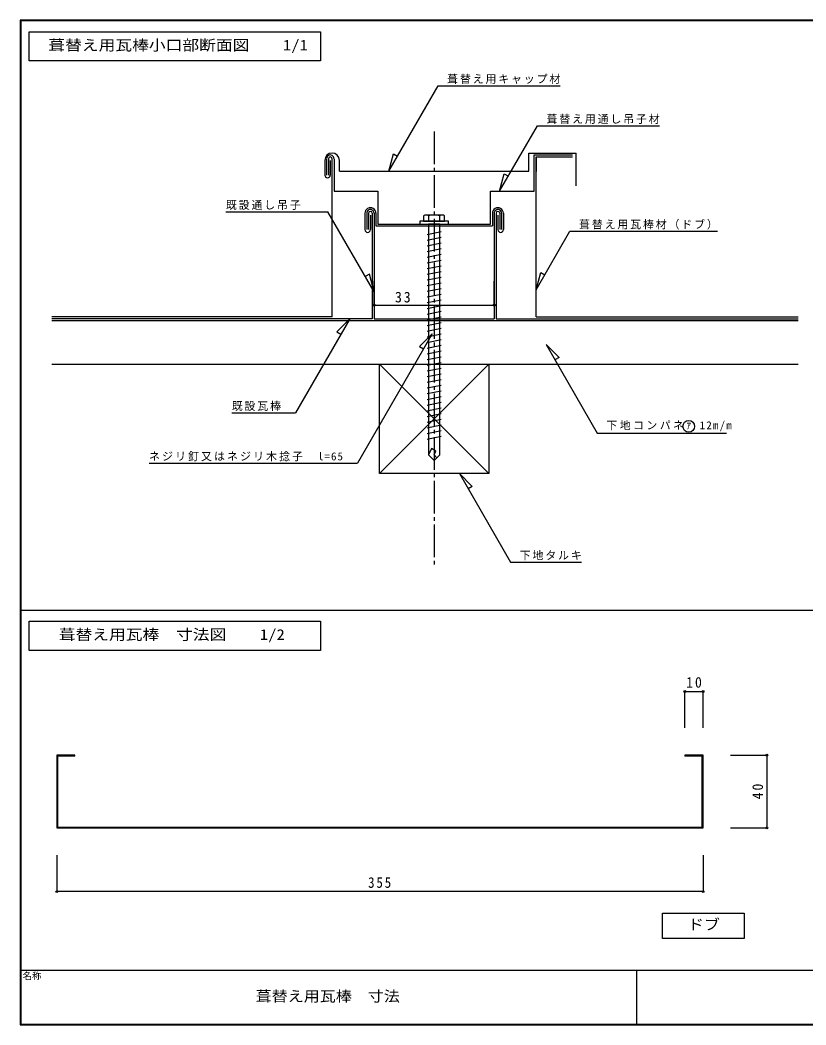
# Model space of a CAD drawing. Units: millimetres, scale not verified, with parts at other scales. Extents: x -388 to 391, y -276 to 276.
# Drawn here: x -388 to 44, y -276 to 276 of the extents above; entities that cross this region are included whole.
import ezdxf
from ezdxf.enums import TextEntityAlignment as Align

# ---------------------------------------------------------------- set-up
doc = ezdxf.new("R2010")
doc.units = ezdxf.units.MM
doc.header["$LTSCALE"] = 2
doc.header["$PDMODE"] = 32
doc.header["$PDSIZE"] = 1
doc.linetypes.add('CHAIN2', pattern=[12, 9, -1, 1, -1])
for name, color, linetype in [('0-0', 7, 'Continuous'), ('0-8', 7, 'Continuous'), ('0-9', 7, 'Continuous'), ('1-0', 7, 'Continuous'), ('1-1', 7, 'Continuous'), ('1-2', 7, 'Continuous'), ('1-3', 7, 'Continuous'), ('1-4', 7, 'Continuous'), ('1-5', 7, 'Continuous'), ('1-6', 7, 'Continuous'), ('1-7', 7, 'Continuous'), ('1-9_文字', 7, 'Continuous'), ('1-C', 7, 'Continuous'), ('1-D', 7, 'CHAIN2'), ('1-E', 7, 'Continuous'), ('1-F', 7, 'Continuous'), ('8-0', 7, 'Continuous'), ('8-C', 7, 'Continuous')]:
    doc.layers.add(name, color=color, linetype=linetype)
doc.styles.add('ＭＳ ゴシック', font='')
doc.styles.get('ＭＳ ゴシック').set_extended_font_data('MS Gothic')

msp = doc.modelspace()

# ---------------------------------------------------------------- linework, layer by layer
at = {"layer": '0-0'}
for p, q in [((-357.957, -128.158), (-357.957, -127.658)), ((-22.958, -127.658), (-22.958, -128.158)), ((-13.458, -128.158), (-22.958, -128.158)), ((-13.458, -167.158), (-13.458, -128.158))]:
    msp.add_line(p, q, dxfattribs=at)
for points in [[(-357.957, -127.658), (-367.957, -127.658), (-367.957, -167.658), (-12.958, -167.658), (-12.958, -127.658), (-22.958, -127.658)], [(-357.957, -128.158), (-367.457, -128.158), (-367.457, -167.158), (-13.458, -167.158)]]:
    msp.add_lwpolyline(points, dxfattribs=at)
at = {"layer": '0-8'}
for p, q in [((-22.958, -92.658), (-12.958, -92.658)), ((-22.958, -112.658), (-22.958, -92.658)), ((-12.958, -112.658), (-12.958, -92.658)), ((2.042, -127.658), (22.042, -127.658)), ((22.042, -127.658), (22.042, -167.658)), ((2.042, -167.658), (22.042, -167.658)), ((-367.957, -182.658), (-367.957, -202.658)), ((-12.958, -182.658), (-12.958, -202.658)), ((-12.958, -202.658), (-367.957, -202.658))]:
    msp.add_line(p, q, dxfattribs=at)
for p in [(-22.958, -92.658), (-12.958, -92.658), (22.042, -127.658), (22.042, -167.658), (-367.957, -202.658), (-12.958, -202.658)]:
    msp.add_point(p, dxfattribs=at)
at = {"layer": '0-9'}
msp.add_lwpolyline([(-35.301, -228.413), (-35.301, -214.413), (9.699, -214.413), (9.699, -228.413)], close=True, dxfattribs=at)
at = {"layer": '1-0'}
for p, q in [((-370.652, 111.12), (39.348, 111.12)), ((-370.652, 87.12), (39.348, 87.12))]:
    msp.add_line(p, q, dxfattribs=at)
at = {"layer": '1-1'}
for p, q in [((-193.652, 119.597), (-193.652, 132.896)), ((-127.652, 119.597), (-127.652, 132.896)), ((-193.652, 119.597), (-127.652, 119.597)), ((-190.652, 87.12), (-130.652, 27.12)), ((-190.652, 27.12), (-130.652, 87.12))]:
    msp.add_line(p, q, dxfattribs=at)
msp.add_lwpolyline([(-190.652, 27.12), (-190.652, 87.12), (-130.652, 87.12), (-130.652, 27.12)], close=True, dxfattribs=at)
for p in [(-193.652, 119.597), (-127.652, 119.597)]:
    msp.add_point(p, dxfattribs=at)
at = {"layer": '1-2'}
for p, q in [((-196.652, 170.12), (-196.652, 161.12)), ((-194.652, 170.12), (-194.652, 112.12)), ((-126.652, 170.12), (-126.652, 112.12)), ((-124.652, 170.12), (-124.652, 161.12)), ((-194.652, 112.12), (-370.652, 112.12)), ((-126.652, 112.12), (39.348, 112.12))]:
    msp.add_line(p, q, dxfattribs=at)
for centre in [(-195.652, 170.12), (-125.652, 170.12)]:
    msp.add_arc(centre, 1, 0, 180, dxfattribs=at)
at = {"layer": '1-3'}
for p, q in [((-197.652, 170.12), (-197.652, 161.12)), ((-193.652, 170.12), (-193.652, 112.12)), ((-127.652, 170.12), (-127.652, 112.12)), ((-123.652, 170.12), (-123.652, 161.12)), ((-193.652, 112.12), (-127.652, 112.12))]:
    msp.add_line(p, q, dxfattribs=at)
for centre, start, end in [((-195.652, 170.182), 358.21001, 181.79002), ((-125.652, 170.182), 358.20996, 181.78999)]:
    msp.add_arc(centre, 2.001, start, end, dxfattribs=at)
at = {"layer": '1-4'}
for p, q in [((-198.652, 170.089), (-198.652, 161.12)), ((-195.652, 169.069), (-195.652, 161.12)), ((-128.652, 170.12), (-128.652, 163.183)), ((-125.652, 169.069), (-125.652, 161.12)), ((-122.652, 170.089), (-122.652, 161.12))]:
    msp.add_line(p, q, dxfattribs=at)
msp.add_lwpolyline([(-192.652, 170.12), (-192.652, 163.183), (-128.652, 163.183)], dxfattribs=at)
for centre, radius, start, end in [((-195.652, 170.182), 3.001, 358.21001, 181.79002), ((-125.652, 170.182), 3.001, 358.20996, 181.78999), ((-197.152, 161.12), 1.5, 180, 0), ((-124.152, 161.12), 1.5, 180, 0)]:
    msp.add_arc(centre, radius, start, end, dxfattribs=at)
at = {"layer": '1-5'}
for p, q in [((-219.719, 200.121), (-219.719, 191.121)), ((-215.652, 200.121), (-215.652, 182.183)), ((-105.652, 202.184), (-84.652, 202.184))]:
    msp.add_line(p, q, dxfattribs=at)
msp.add_lwpolyline([(-215.652, 182.183), (-191.652, 182.183), (-191.652, 164.183), (-129.652, 164.183), (-129.652, 182.183), (-105.652, 182.183), (-105.652, 202.184)], dxfattribs=at)
msp.add_arc((-217.719, 200.184), 2.001, 358.21001, 181.79002, dxfattribs=at)
at = {"layer": '1-6'}
for p, q in [((-218.719, 200.121), (-218.719, 191.121)), ((-216.652, 113.12), (-216.652, 200.121)), ((-216.652, 113.12), (-370.652, 113.12))]:
    msp.add_line(p, q, dxfattribs=at)
msp.add_arc((-217.719, 200.121), 1, 0, 180, dxfattribs=at)
at = {"layer": '1-7'}
for p, q in [((-220.718, 199.183), (-220.718, 191.121)), ((-217.719, 199.07), (-217.719, 191.121)), ((-212.652, 193.183), (-212.652, 199.183)), ((-108.652, 203.183), (-82.652, 203.183)), ((-82.652, 185.183), (-82.652, 203.183))]:
    msp.add_line(p, q, dxfattribs=at)
msp.add_lwpolyline([(-212.652, 193.183), (-108.652, 193.183), (-108.652, 203.183)], dxfattribs=at)
for centre, radius, start, end in [((-216.685, 199.15), 4.033, 0.46823, 179.53175), ((-219.219, 191.121), 1.5, 180, 0)]:
    msp.add_arc(centre, radius, start, end, dxfattribs=at)
at = {"layer": '1-9_文字'}
for p, q in [((-185.635, 193.183), (-158.512, 240.161)), ((-158.512, 240.161), (-91.512, 240.161)), ((-124.715, 182.183), (-103.929, 218.186)), ((-103.929, 218.186), (-36.929, 218.186)), ((-275.05, 170.967), (-219.05, 170.967)), ((-193.652, 126.976), (-219.05, 170.967)), ((-104.652, 127.976), (-86.045, 160.206)), ((-86.045, 160.206), (-5.045, 160.206)), ((-207.038, 112.12), (-236.848, 60.486)), ((-161.712, 103.902), (-202.744, 32.832)), ((-99.143, 98.022), (-71.035, 49.337)), ((-271.848, 60.486), (-236.848, 60.486)), ((-71.035, 49.337), (-0.035, 49.337)), ((-317.244, 32.832), (-202.744, 32.832)), ((-146.766, 27.12), (-118.658, -21.565)), ((-118.658, -21.565), (-79.658, -21.565))]:
    msp.add_line(p, q, dxfattribs=at)
for points in [[(-185.635, 193.183), (-183.046, 202.843), (-180.805, 201.549)], [(-124.715, 182.183), (-122.127, 191.843), (-119.886, 190.549)], [(-193.652, 126.976), (-196.241, 136.636), (-198.482, 135.341)], [(-104.652, 127.976), (-102.064, 137.636), (-99.823, 136.341)], [(-207.038, 112.12), (-214.109, 105.049), (-211.867, 103.755)], [(-161.712, 103.902), (-168.783, 96.831), (-166.541, 95.537)], [(-99.143, 98.022), (-92.072, 90.951), (-94.314, 89.657)], [(-146.766, 27.12), (-139.695, 20.049), (-141.937, 18.755)]]:
    msp.add_lwpolyline(points, dxfattribs=at)
msp.add_circle((-20.789, 53.031), 3.21, dxfattribs=at)
at = {"layer": '1-C'}
for points in [[(-383.048, 253.826), (-383.048, 269.826), (-223.048, 269.826), (-223.048, 253.826)], [(-383.048, -70.111), (-383.048, -54.111), (-223.048, -54.111), (-223.048, -70.111)]]:
    msp.add_lwpolyline(points, close=True, dxfattribs=at)
at = {"layer": '1-D'}
msp.add_line((-160.652, 215.079), (-160.652, -22.993), dxfattribs=at)
at = {"layer": '1-E'}
for p, q in [((-166.428, 168.732), (-166.427, 165.743)), ((-163.68, 168.732), (-163.68, 165.744)), ((-157.625, 168.732), (-157.625, 165.747)), ((-157.527, 164.185), (-163.777, 164.182)), ((-157.59, 37.31), (-157.59, 164.185)), ((-164.556, 158.495), (-156.744, 160.061)), ((-164.554, 155.37), (-156.743, 156.937)), ((-164.553, 152.245), (-156.741, 153.811)), ((-164.55, 149.12), (-156.739, 150.686)), ((-164.549, 145.995), (-156.737, 147.561)), ((-164.548, 142.87), (-156.736, 144.436)), ((-164.546, 139.745), (-156.734, 141.311)), ((-164.545, 136.62), (-156.733, 138.186)), ((-164.543, 133.495), (-156.731, 135.061)), ((-164.542, 130.37), (-156.73, 131.936)), ((-164.54, 127.245), (-156.728, 128.811)), ((-164.538, 124.12), (-156.726, 125.686)), ((-164.536, 120.995), (-156.724, 122.561)), ((-164.536, 117.87), (-156.724, 119.436)), ((-164.536, 114.745), (-156.724, 116.311)), ((-164.536, 111.62), (-156.724, 113.186)), ((-164.536, 108.495), (-156.724, 110.061)), ((-164.536, 105.369), (-156.724, 106.936)), ((-164.536, 102.244), (-156.724, 103.81)), ((-164.536, 99.119), (-156.724, 100.685)), ((-164.536, 95.994), (-156.724, 97.56)), ((-164.536, 92.869), (-156.724, 94.435)), ((-164.536, 89.744), (-156.724, 91.31)), ((-164.536, 86.619), (-156.724, 88.185)), ((-164.536, 83.494), (-156.724, 85.06)), ((-164.536, 80.369), (-156.724, 81.935)), ((-164.536, 77.244), (-156.724, 78.81)), ((-164.536, 74.119), (-156.724, 75.685)), ((-164.536, 70.993), (-156.724, 72.56)), ((-164.536, 67.868), (-156.724, 69.434)), ((-164.536, 64.743), (-156.724, 66.309)), ((-164.536, 61.618), (-156.724, 63.184)), ((-164.536, 58.493), (-156.724, 60.059)), ((-164.536, 55.368), (-156.724, 56.934)), ((-164.536, 52.243), (-156.724, 53.809)), ((-164.536, 49.118), (-156.724, 50.684)), ((-164.536, 45.993), (-156.724, 47.559))]:
    msp.add_line(p, q, dxfattribs=at)
msp.add_lwpolyline([(-168.465, 164.179), (-152.84, 164.187), (-152.841, 165.75), (-168.466, 165.742)], close=True, dxfattribs=at)
for points in [[(-166.427, 165.743), (-154.88, 165.749), (-154.881, 168.734)], [(-156.205, 169.105), (-157.53, 169.104), (-163.78, 169.101), (-165.137, 169.1)], [(-163.841, 164.182), (-163.84, 37.307), (-160.714, 34.183), (-157.59, 37.31)], [(-159.152, 35.747), (-160.715, 37.308), (-159.664, 39.444), (-162.047, 40.8), (-163.84, 37.307)]]:
    msp.add_lwpolyline(points, dxfattribs=at)
for centre, radius, start, end in [((-165.054, 166.352), 2.748, 60.00011, 120.00011), ((-160.652, 156.564), 12.538, 76.02705, 103.97284), ((-156.251, 166.352), 2.748, 59.99944, 119.99944)]:
    msp.add_arc(centre, radius, start, end, dxfattribs=at)
at = {"layer": '1-F'}
for p, q in [((-104.652, 201.183), (-84.652, 201.183)), ((-104.652, 201.183), (-104.652, 193.12)), ((-104.652, 113.12), (-104.652, 201.183)), ((-104.652, 113.12), (39.348, 113.12))]:
    msp.add_line(p, q, dxfattribs=at)
at = {"layer": '8-0'}
for p, q in [((391.1, 276.267), (-388.078, 276.267)), ((-388.078, 276.267), (-388.078, -275.884)), ((390.9, 276.067), (-387.878, 276.067)), ((-387.878, 276.067), (-387.878, -275.684)), ((390.7, 275.867), (-387.678, 275.867)), ((-387.678, -48.069), (391.1, -48.069)), ((-388.078, -245.884), (391.1, -245.884)), ((-49.3, -275.484), (-49.3, -245.884)), ((-388.078, -275.884), (391.1, -275.884)), ((-387.878, -275.684), (390.9, -275.684))]:
    msp.add_line(p, q, dxfattribs=at)
msp.add_lwpolyline([(-387.678, 275.867), (-387.678, -275.484), (390.7, -275.484)], dxfattribs=at)

# ---------------------------------------------------------------- texts
at = {"layer": '0-8', "char_height": 5.865, "attachment_point": 7, "style": 'ＭＳ ゴシック'}
for s, insert in [('\\T1.27;\\W0.95;10', (-22.208, -90.658)), ('\\T1.27;\\W0.9;355', (-196.958, -200.658))]:
    msp.add_mtext(s, dxfattribs=dict(at, insert=insert))
at = {"layer": '0-8', "insert": (20.042, -151.908), "char_height": 5.865, "attachment_point": 7, "rotation": 90, "style": 'ＭＳ ゴシック'}
msp.add_mtext('\\T1.27;\\W0.95;40', dxfattribs=at)
at = {"layer": '0-9', "style": 'ＭＳ ゴシック', "width": 1.1}
msp.add_text('ドブ', height=5.865, dxfattribs=at).set_placement((-21.301, -225.413), align=Align.BOTTOM_LEFT)
at = {"layer": '1-1', "insert": (-182.157, 121.036), "char_height": 5.865, "attachment_point": 7, "style": 'ＭＳ ゴシック'}
msp.add_mtext('\\T1.27;\\W0.95;33', dxfattribs=at)
at = {"layer": '1-9_文字', "style": 'ＭＳ ゴシック'}
msp.add_text('ｱ', height=3.666, dxfattribs=at).set_placement((-22.107, 50.323), align=Align.BOTTOM_LEFT)
at = {"layer": '1-9_文字', "char_height": 4.399, "attachment_point": 7, "style": 'ＭＳ ゴシック'}
for s, insert in [('\\T1.17;葺替え用キャップ材', (-153.512, 241.161)), ('\\T1.17;葺替え用通し吊子材', (-98.929, 219.186)), ('\\T1.17;既設通し吊子', (-275.05, 171.967)), ('\\T1.17;葺替え用瓦棒材（ドブ）', (-81.045, 161.206)), ('\\T1.17;既設瓦棒', (-271.848, 61.486)), ('\\T1.22;下地コンパネ\u300012m/m', (-66.035, 50.337)), ('\\T1.19;ネジリ釘又はネジリ木捻子\u3000l=65', (-317.244, 33.832)), ('\\T1.17;下地タルキ', (-113.658, -20.565))]:
    msp.add_mtext(s, dxfattribs=dict(at, insert=insert))
at = {"layer": '1-C', "style": 'ＭＳ ゴシック', "width": 1.15}
for s, p in [('葺替え用瓦棒小口部断面図\u3000\u30001/1', (-372.548, 257.826)), ('葺替え用瓦棒\u3000寸法図\u3000\u30001/2', (-366.832, -66.078))]:
    msp.add_text(s, height=5.865, dxfattribs=at).set_placement(p, align=Align.BOTTOM_LEFT)
at = {"layer": '8-0', "style": 'ＭＳ ゴシック'}
msp.add_text('名称', height=3.666, dxfattribs=at).set_placement((-386.678, -251.884), align=Align.BOTTOM_LEFT)
at = {"layer": '8-C', "style": 'ＭＳ ゴシック', "width": 1.1}
msp.add_text('葺替え用瓦棒\u3000寸法', height=5.865, dxfattribs=at).set_placement((-258.689, -264.784), align=Align.BOTTOM_LEFT)

doc.saveas('drawing.dxf')
